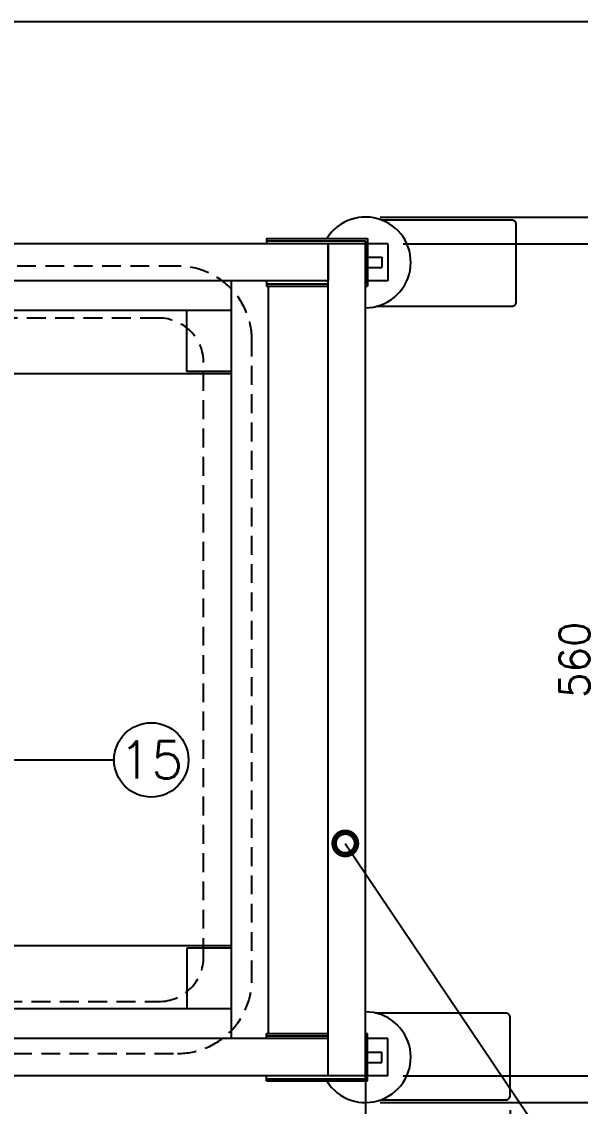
# Model space of a CAD drawing. Extents: x 230 to 4050, y 0 to 2754.
# Drawn here: x 1821 to 2197, y 2023 to 2754 of the extents above; entities that cross this region are included whole.
import ezdxf
from ezdxf.enums import TextEntityAlignment as Align

# ---------------------------------------------------------------- set-up
doc = ezdxf.new("R2010")
doc.units = 0
doc.header["$LTSCALE"] = 2
doc.linetypes.add('HIDDEN', pattern=[9.525, 6.35, -3.175])
doc.layers.get('0').update_dxf_attribs({"linetype": 'CONTINUOUS'})
doc.layers.get('DEFPOINTS').update_dxf_attribs({"linetype": 'CONTINUOUS'})
for name, color, linetype in [('DANMEN', 7, 'CONTINUOUS'), ('KIKI-2D2', 7, 'CONTINUOUS'), ('SUNPOU', 7, 'CONTINUOUS'), ('WAKU', 7, 'CONTINUOUS')]:
    doc.layers.add(name, color=color, linetype=linetype)
doc.styles.get("Standard").update_dxf_attribs({"font": 'romans.shx', "bigfont": 'extfont.shx'})
doc.dimstyles.get("Standard").update_dxf_attribs({"dimscale": 10, "dimtxt": 2, "dimasz": 3, "dimexe": 1, "dimexo": 1, "dimgap": 0.6, "dimtad": 3, "dimdec": 0, "dimzin": 0, "dimdsep": 46, "dimtxsty": 'STANDARD', "dimblk1": 'OPEN', "dimblk2": 'OPEN', "dimsah": 1, "dimcen": 1.5, "dimadec": 0, "dimazin": 0, "dimtfac": 1, "dimtdec": 0, "dimtmove": 0, "dimatfit": 0, "dimldrblk": 'DOTSMALL', "dimfxl": 1, "dimtvp": 1, "dimtolj": 1, "dimtzin": 0, "dimarcsym": 0})

# ---------------------------------------------------------------- blocks, each defined once
blk = doc.blocks.new('_DotSmall')
at = {"color": 0, "linetype": 'ByBlock', "const_width": 0.5}
blk.add_lwpolyline([(-0.0625, 0, 1), (0.0625, 0, 1)], format="xyb", close=True, dxfattribs=at)
blk = doc.blocks.new('_OPEN')
at = {"color": 0, "linetype": 'ByBlock'}
for p, q in [((-1, 0.167), (0, 0)), ((0, 0), (-1, -0.167)), ((0, 0), (-1, 0))]:
    blk.add_line(p, q, dxfattribs=at)
blk = doc.blocks.new('*D40')
at = {"layer": 'DEFPOINTS', "color": 0}
for p in [(-4220.48, 1956.48), (-3830.93, 1928.59), (-3830.93, 1840.8)]:
    blk.add_point(p, dxfattribs=at)
at = {"layer": 'SUNPOU', "color": 0, "lineweight": -2}
for p, q in [((-4220.48, 1946.48), (-4220.48, 1830.8)), ((-3830.93, 1918.59), (-3830.93, 1830.8)), ((-4190.48, 1840.8), (-3860.93, 1840.8))]:
    blk.add_line(p, q, dxfattribs=at)
at = {"layer": 'SUNPOU', "color": 0, "lineweight": -2, "xscale": 30, "yscale": 30, "zscale": 30, "rotation": 180}
blk.add_blockref('_OPEN', (-4220.48, 1840.8), dxfattribs=at)
at = {"layer": 'SUNPOU', "color": 0, "lineweight": -2, "xscale": 30, "yscale": 30, "zscale": 30}
blk.add_blockref('_OPEN', (-3830.93, 1840.8), dxfattribs=at)
at = {"layer": 'SUNPOU', "color": 0, "insert": (-4025.7, 1856.8), "char_height": 20, "attachment_point": 5}
blk.add_mtext('\\A1;390', dxfattribs=at)
blk = doc.blocks.new('*D41')
at = {"layer": 'DEFPOINTS', "color": 0}
for p in [(-3815.48, 2479.75), (-3674.31, 2479.75), (-3815.48, 1919.75)]:
    blk.add_point(p, dxfattribs=at)
at = {"layer": 'SUNPOU', "color": 0, "lineweight": -2}
for p, q in [((-3805.48, 2479.75), (-3664.31, 2479.75)), ((-3674.31, 1949.75), (-3674.31, 2449.75)), ((-3805.48, 1919.75), (-3664.31, 1919.75))]:
    blk.add_line(p, q, dxfattribs=at)
at = {"layer": 'SUNPOU', "color": 0, "lineweight": -2, "xscale": 30, "yscale": 30, "zscale": 30}
for p, rotation in [((-3674.31, 2479.75), 90), ((-3674.31, 1919.75), 270)]:
    blk.add_blockref('_OPEN', p, dxfattribs=dict(at, rotation=rotation))
at = {"layer": 'SUNPOU', "color": 0, "insert": (-3690.31, 2199.75), "char_height": 20, "attachment_point": 5, "rotation": 90}
blk.add_mtext('\\A1;560', dxfattribs=at)
blk = doc.blocks.new('*D43')
at = {"layer": 'DEFPOINTS', "color": 0}
for p in [(-3830.93, 2497.77), (-3624.31, 2497.77), (-3830.93, 1901.72)]:
    blk.add_point(p, dxfattribs=at)
at = {"layer": 'SUNPOU', "color": 0, "lineweight": -2}
for p, q in [((-3820.93, 2497.77), (-3614.31, 2497.77)), ((-3624.31, 1931.72), (-3624.31, 2467.77)), ((-3820.93, 1901.72), (-3614.31, 1901.72))]:
    blk.add_line(p, q, dxfattribs=at)
at = {"layer": 'SUNPOU', "color": 0, "lineweight": -2, "xscale": 30, "yscale": 30, "zscale": 30}
for p, rotation in [((-3624.31, 2497.77), 90), ((-3624.31, 1901.72), 270)]:
    blk.add_blockref('_OPEN', p, dxfattribs=dict(at, rotation=rotation))
at = {"layer": 'SUNPOU', "color": 0, "insert": (-3640.31, 2199.75), "char_height": 20, "attachment_point": 5, "rotation": 90}
blk.add_mtext('\\A1;596', dxfattribs=at)
blk = doc.blocks.new('*D44')
at = {"layer": 'DEFPOINTS', "color": 0}
for p in [(-4538.4, 1994.75), (-3733.62, 1906.59), (-3733.62, 1740.8)]:
    blk.add_point(p, dxfattribs=at)
at = {"layer": 'SUNPOU', "color": 0, "lineweight": -2}
for p, q in [((-4538.4, 1984.75), (-4538.4, 1730.8)), ((-3733.62, 1896.59), (-3733.62, 1730.8)), ((-4508.4, 1740.8), (-3763.62, 1740.8))]:
    blk.add_line(p, q, dxfattribs=at)
at = {"layer": 'SUNPOU', "color": 0, "lineweight": -2, "xscale": 30, "yscale": 30, "zscale": 30, "rotation": 180}
blk.add_blockref('_OPEN', (-4538.4, 1740.8), dxfattribs=at)
at = {"layer": 'SUNPOU', "color": 0, "lineweight": -2, "xscale": 30, "yscale": 30, "zscale": 30}
blk.add_blockref('_OPEN', (-3733.62, 1740.8), dxfattribs=at)
at = {"layer": 'SUNPOU', "color": 0, "insert": (-4136.01, 1756.8), "char_height": 20, "attachment_point": 5}
blk.add_mtext('\\A1;805', dxfattribs=at)
blk = doc.blocks.new('A$C28ef329a')
at = {"layer": 'DANMEN', "color": 1, "linetype": 'HIDDEN'}
for points in [[(-4232.25, 2414.75), (-4232.25, 1984.75, 0.414214), (-4182.25, 1934.75), (-3957.25, 1934.75, 0.414214), (-3907.25, 1984.75), (-3907.25, 2414.75, 0.414214), (-3957.25, 2464.75), (-4182.25, 2464.75, 0.414214)], [(-4199.75, 2399.75), (-4199.75, 1999.75, 0.414214), (-4169.75, 1969.75), (-3969.75, 1969.75, 0.414214), (-3939.75, 1999.75), (-3939.75, 2399.75, 0.414214), (-3969.75, 2429.75), (-4169.75, 2429.75, 0.414214)]]:
    blk.add_lwpolyline(points, format="xyb", close=True, dxfattribs=at)
at = {"layer": 'KIKI-2D2', "color": 2}
for p, q in [((-3897.43, 2483.25), (-3829.43, 2483.25)), ((-3897.43, 2483.25), (-3897.43, 2479.75)), ((-3829.43, 2483.25), (-3829.43, 2451.25)), ((-3830.93, 2479.75), (-4235.93, 2479.75)), ((-3897.43, 2481.75), (-3830.93, 2481.75)), ((-3855.93, 1920.25), (-3855.93, 2479.75)), ((-3855.93, 2479.75), (-3855.93, 2454.75)), ((-3830.93, 2481.75), (-3830.93, 2452.75)), ((-3830.93, 1918.25), (-3830.93, 2481.25)), ((-3815.93, 2479.75), (-3829.43, 2479.75)), ((-3815.93, 2479.75), (-3829.43, 2479.75)), ((-3815.93, 2479.75), (-3815.93, 2454.75)), ((-3729.66, 2479.45), (-3729.66, 2454.05)), ((-3829.43, 2470.75), (-3819.93, 2470.75)), ((-3819.93, 2470.75), (-3819.93, 2463.75)), ((-3829.43, 2463.75), (-3819.93, 2463.75)), ((-3855.93, 2454.75), (-4184.48, 2454.75)), ((-3921.01, 1944.75), (-3921.01, 2454.75)), ((-3897.43, 2454.75), (-3897.43, 2451.25)), ((-3815.93, 2454.75), (-3829.43, 2454.75)), ((-3897.43, 2452.75), (-3855.93, 2452.75)), ((-3897.43, 2451.25), (-3855.93, 2451.25)), ((-3896.01, 1948.25), (-3896.01, 2451.25)), ((-3830.93, 2451.25), (-3829.43, 2451.25)), ((-3921.01, 2434.75), (-4151.01, 2434.75)), ((-3951.01, 2393.75), (-3951.01, 2434.75)), ((-3921.01, 2392.25), (-4148.45, 2392.25)), ((-3921.01, 2393.75), (-3951.01, 2393.75)), ((-3921.01, 2007.25), (-4148.45, 2007.25)), ((-3921.01, 2005.75), (-3951.01, 2005.75)), ((-3951.01, 2005.75), (-3951.01, 1964.75)), ((-3921.01, 1964.75), (-4151.01, 1964.75)), ((-3855.93, 1944.75), (-4184.48, 1944.75)), ((-3897.43, 1948.25), (-3855.93, 1948.25)), ((-3897.43, 1944.75), (-3897.43, 1948.25)), ((-3897.43, 1946.75), (-3855.93, 1946.75)), ((-3855.93, 1919.75), (-3855.93, 1944.75)), ((-3830.93, 1948.25), (-3829.43, 1948.25)), ((-3830.93, 1917.75), (-3830.93, 1946.75)), ((-3829.43, 1916.25), (-3829.43, 1948.25)), ((-3815.93, 1944.75), (-3829.43, 1944.75)), ((-3815.93, 1919.75), (-3815.93, 1944.75)), ((-3733.62, 1920.05), (-3733.62, 1945.45)), ((-3829.43, 1935.75), (-3819.93, 1935.75)), ((-3819.93, 1928.75), (-3819.93, 1935.75)), ((-3829.43, 1928.75), (-3819.93, 1928.75)), ((-3830.93, 1919.75), (-4235.93, 1919.75)), ((-3897.43, 1916.25), (-3897.43, 1919.75)), ((-3897.43, 1917.75), (-3830.93, 1917.75)), ((-3897.43, 1916.25), (-3829.43, 1916.25)), ((-3815.93, 1919.75), (-3829.43, 1919.75)), ((-3815.93, 1919.75), (-3829.43, 1919.75))]:
    blk.add_line(p, q, dxfattribs=at)
for points in [[(-3820.42, 2495.9), (-3732.66, 2495.9, -0.414214), (-3729.66, 2492.9), (-3729.66, 2440.59, -0.414214), (-3732.66, 2437.59), (-3823.71, 2437.59)], [(-3820.42, 1903.59), (-3736.62, 1903.59, 0.414214), (-3733.62, 1906.59), (-3733.62, 1958.9, 0.414214), (-3736.62, 1961.9), (-3823.71, 1961.9)]]:
    blk.add_lwpolyline(points, format="xyb", dxfattribs=at)
for centre, start, end in [((-3830.93, 2467.25), 270, 148.38692), ((-3830.93, 1932.25), 211.61308, 90)]:
    blk.add_arc(centre, 30.52, start, end, dxfattribs=at)
at = {"layer": 'SUNPOU'}
for base, p1, p2, angle, override, picture, middle in [((-3624.31, 2497.77), (-3830.93, 1901.72), (-3830.93, 2497.77), 90, {"dimtmove": 0, "dimarcsym": 1}, '*D43', (-3624.31, 2199.75)), ((-3674.31, 2479.75), (-3815.48, 1919.75), (-3815.48, 2479.75), 90, {"dimtmove": 0, "dimarcsym": 1}, '*D41', (-3674.31, 2199.75)), ((-3733.62, 1740.8), (-4538.4, 1994.75), (-3733.62, 1906.59), 180, {"dimarcsym": 1}, '*D44', (-4136.01, 1740.8)), ((-3830.93, 1840.8), (-4220.48, 1956.48), (-3830.93, 1928.59), 180, {"dimarcsym": 1}, '*D40', (-4025.7, 1840.8))]:
    dim = blk.add_linear_dim(base=base, p1=p1, p2=p2, angle=angle, dimstyle='STANDARD', override=override, dxfattribs=at)
    dim.commit()
    dim.dimension.update_dxf_attribs({"geometry": picture, "text_midpoint": middle, "dimtype": 128})

msp = doc.modelspace()

# ---------------------------------------------------------------- linework, layer by layer
at = {"layer": 'SUNPOU'}
msp.add_circle((1908.39, 2256.62), 25, dxfattribs=at)
at = {"layer": 'WAKU', "color": 6}
msp.add_line((4050, 2753.5), (230, 2753.5), dxfattribs=at)

# ---------------------------------------------------------------- block references
at = {"color": 4, "linetype": 'HIDDEN'}
msp.add_blockref('A$C28ef329a', (5883.36, 124.25), dxfattribs=at)

# ---------------------------------------------------------------- texts
at = {"layer": 'SUNPOU'}
msp.add_text('15', height=25, dxfattribs=at).set_placement((1908.39, 2256.62), align=Align.MIDDLE)

# ---------------------------------------------------------------- leaders
for points in [[(1523.58, 2336.75), (1731.86, 2256.62), (1883.39, 2256.62)], [(2038.89, 2200.39), (2178.7, 1992.58)]]:
    msp.add_leader(points, dimstyle='STANDARD', dxfattribs=at)

doc.saveas('drawing.dxf')
